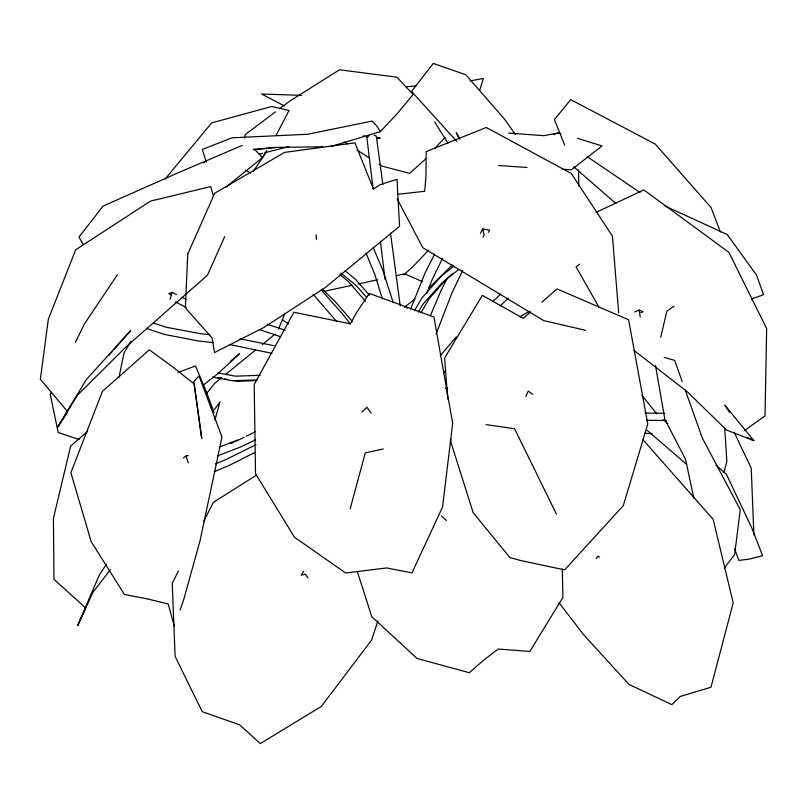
<?xml version="1.0" encoding="UTF-8"?>
<svg xmlns="http://www.w3.org/2000/svg" width="807" height="807" viewBox="0 0 807 807"><rect width="100%" height="100%" fill="white"/><g stroke="black" fill="none" stroke-linecap="round" stroke-linejoin="round"><path stroke-width="1.21" d="M578.569 169.863L578.76 186.014M118.932 377.484L124.026 353.012L130.855 341.3M660.751 337.255L666.854 311.149L674.047 306.146M244.41 138.158L245.267 134.577L275.449 111.86M723.97 472.448L726.865 461.503L724.676 427.71M350.157 508.824L365.289 452.868L383.315 448.964M214.955 419.811L219.978 401.926L214.521 409.381M170.075 299.205L172.133 292.346L176.451 294.525M479.691 90.283L483.353 78.521L470.007 80.902M377.888 620.916L371.613 640.032L321.337 706.397L260.308 743.6L239.74 724.888L202.264 711.693L175.119 656.404L172.244 583.219L178.529 570.862M410.602 309.131L425.138 272.776L434.691 254.084M180.122 609.89L183.431 600.61L200.065 540.64L221.996 437.031L199.026 375.981L193.741 381.65L201.76 438.736L194.275 384.011L172.587 366.802L149.295 349.845L102.428 391.365L70.885 472.7L91.171 541.598L124.399 594.436L147.691 598.986L168.159 603.959L174.332 626.131M436.073 334.007L452.071 292.689L462.572 270.759M426.873 293.112L432.713 278.264L442.619 258.321M278.405 329.165L285.113 313.237M430.464 315.476L440.955 290.732L447.572 277.618M87.67 431.291L70.643 446.079L53.423 518.397L53.978 579.325L85.734 608.044L77.724 625.354L99.463 574.695L106.433 564.315M525.821 396.57L528.182 391.102L532.822 394.361M224.659 236.713L207.419 275.248L125.902 346.99L77.371 395.299L57.499 427.327L67.778 411.883L40.35 379.27L48.359 319.168L75.646 249.847L150.475 201.125L210.819 186.568L213.341 195.96M77.724 625.354L92.825 592.489L110.367 569.671M51.386 392.333L50.296 394.603L58.185 432.532L79.237 439.553M75.384 342.511L84.11 324.394L117.459 274.673M203.667 521.453L213.381 502.358L256.707 475.02M276.317 134.91L289.067 110.478L271.808 106.474L211.656 122.916L165.001 179.204M488.376 232.325L489.536 230.177L482.818 228.956L480.468 233.284M482.969 237.258L484.16 235.079L482.818 228.956M421.234 312.39L429.274 298.489L448.309 277.154L453.12 273.291M414.485 310.705L422 297.773L441.207 276.287L453.816 266.149M418.298 312.047L422.747 304.441L442.135 282.783L458.769 269.407M57.499 427.327L86.278 379.653L130.613 330.618L114.16 349.401M225.506 187.527L262.406 157.637L266.835 150.405M303.785 571.275L301.162 575.24L305.369 574.191L308.032 577.862M253.156 171.538L266.128 152.251M443.507 373.187L445.585 370.131M596.161 558.605L598.078 556.084L599.48 557.112M724.192 568.229L734.622 554.53L740.281 509.762L702.312 437.999L685.153 389.801M206.189 393.967L214.733 383.295L221.542 377.747M440.289 355.705L456.318 336.862M434.741 148.488L444.95 137.533M109.227 355.04L112.516 351.287M452.102 265.13L428.356 288.735M331.384 146.349L380.289 131.652L397.014 113.898L413.113 94.459L396.873 77.179L339.505 69.775L289.531 101.258L279.474 108.824M428.618 250.15L414.001 265.553L403.934 274.794M500.108 306.004L508.218 298.237M361.788 412.135L366.953 407.242L371.18 413.204M492.633 301.687L500.794 294.01M425.703 158.908L409.724 173.344L382.387 166.252L379.209 164.214M541.961 302.111L557.012 288.906L628.603 319.794L647.769 424.028L623.276 505.666L564.638 569.883L520.686 560.532L509.863 557.536L473.144 512.637L451.002 442.498L450.72 438.776M530.673 311.895L523.138 318.311L482.374 295.352L444.617 358.036L447.714 399.021M230.731 361.011L239.447 353.779L217.708 373.903L202.981 385.332M225.425 374.579L255.577 350.016M262.386 344.468L275.026 334.169M404.246 307.346L414.859 299.155M579.567 264.192L576.047 266.865L599.066 307.366M183.461 457.882L185.933 456.036L188.374 455.521M744.427 430.635L765.026 415.877L766.65 328.58L728.953 252.409L643.835 189.897L596.181 212.352M203.213 162.933L206.421 160.986M519.748 316.748L529.463 311.371M368.87 135.778L366.802 136.857L373.116 189.02M254.851 452.445L229.249 465.397L214.259 471.651M236.179 441.177L244.087 437.303M246.357 436.194L255.395 431.775M255.486 439.876L240.153 447.169L217.305 455.925M242.15 145.442L179.578 172.163L103.064 206.108L78.955 237.046L83.242 244.43M634.494 312.006L639.063 310.059L643.139 311.734L640.859 312.692M215.499 463.944L227.019 459.082L255.98 444.627M172.133 292.346L168.774 293.728L170.933 294.807M230.52 443.628L233.909 442.286M219.312 447.128L237.5 440.047M177.833 372.622L195.476 365.954L205.987 390.78L214.067 412.498M751.408 299.104L763.543 294.666L756.482 275.036L727.248 234.565L665.109 206.037M445.474 388.57L447.693 387.774M553.854 134.315L558.474 132.943L560.855 133.609M259.037 154.187L262.608 153.28M264.989 152.674L288.775 146.602M352.003 285.315L322.689 291.64M358.126 283.983L377.737 279.716M396.116 275.712L404.69 273.845L422.565 281.673M558.474 132.943L543.797 135.657L508.491 133.074M254.175 149.537L275.086 147.338M253.126 149.739L276.801 147.399L322.739 146.803M405.951 86.773L415.827 86.006M397.326 194.326L424.694 191.289L425.925 176.551L426.197 151.575L486.268 127.506L571.265 173.455L612.442 236.148L618.656 312.864M257.09 379.885L232.507 380.773L212.412 377.091M260.318 375.305L235.604 376.183L217.779 372.925M256.576 380.601L237.934 381.257L234.343 380.601M376.98 138.259L380.248 138.168L377.787 137.664M646.498 420.255L666.34 420.497M645.025 412.992L664.807 413.315M301.485 95.367L261.609 94.005L284.548 106.01M644.924 433.319L652.137 433.591M526.991 167.453L498.696 165.546M562.802 169.319L571.447 169.773L602.022 145.946L577.459 138.3M209.739 334.693L200.096 333.624L166.04 327.208L153.33 322.941M213.119 342.652L198.098 340.917L164.103 334.37L146.803 328.479M485.985 424.633L514.584 428.709L556.376 514.029M217.608 377.555L222.389 378.422M224.78 378.856L227.171 379.29M239.961 338.809L274.067 345.689M229.38 344.518L271.929 353.284M585.579 330.325L543.676 320.591L422.797 247.688L397.215 198.936M363.301 135.818L367.962 137.089M664.171 357.36L674.682 360.416L682.218 381.58M267.208 324.273L285.053 330.184M259.299 329.579L280.735 336.761M729.528 412.347L724.757 405.084L753.869 440.642L726.603 430.081L687.271 391.738L633.989 350.379M374.135 135.142L376.294 136.101L382.881 184.521M747.928 437.666L753.869 440.642M181.847 297.258L186.165 299.437M175.482 301.959L186.286 307.467M245.288 170.075L250.705 172.991M344.216 141.861L347.393 143.898M356.936 149.991L369.667 158.122M282.238 319.784L288.513 323.93M587.203 156.649L639.981 192.459M340.816 273.048L356.19 285.507L366.56 297.299M344.993 270.738L355.453 279.242L369.455 295.271M339.868 274.572L348.331 281.482L365.4 301.162M663.233 419.751L667.944 423.806M716.001 465.225L726.361 474.163L751.67 527.667L762.605 555.69L749.33 559.12L738.909 560.391L734.602 548.76M647.184 430.353L686.707 464.489M573.777 166.807L615.852 203.445M441.51 516.026L446.402 520.505M254.235 148.821L262.406 157.637M322.084 289.128L334.744 301.122L352.629 321.69M456.732 141.356L411.57 91.433L433.309 63.4L465.831 74.799L504.546 119.174L515.431 134.567M405.649 306.478L407.323 308.304M321.115 289.884L341.805 313.096L350.309 323.92M642.856 439.593L713.146 519.335L733.21 602.859L710.987 687.211L680.24 696.461L671.858 704.642L628.935 684.397L583.602 634.675L559.039 602.748M313.207 294.323L336.69 321.61M641.868 395.228L656.797 413.89M434.64 121.857L447.855 143.081M380.289 131.652L376.768 125.882L372.198 121.06L307.497 134.275L232.063 137.805L202.315 149.426L206.35 162.257M459.203 138.068L456.197 132.661L459.798 139.167M734.108 432.179L751.226 468.151L753.889 534.88M373.197 247.487L382.891 270.486L393.18 302.514M366.025 253.005L375.003 274.985L382.347 298.802M564.648 145.109L554.419 119.537L570.741 99.675L655.234 144.06L711.078 207.591L720.429 232.043M185.933 456.036L188.324 462.946M357.249 571.326L371.795 616.709L417.037 658.472L469.271 672.725L483.564 660.257L498.252 649.04L529.836 651.451L562.923 597.432L562.297 568.854M693.849 498.252L685.506 459.193L664.867 419.408L655.455 365.4M639.063 310.059L640.254 317.01M390.507 233.102L400.222 305.853M380.39 241.253L385.03 279.303M316.193 234.706L316.394 239.518M187.759 254.023L185.358 307.84L212.09 338.002L214.581 352.538L263.849 327.501L325.231 287.585L399.556 226.263L397.004 179.346L380.41 184.541L373.449 189.03L354.949 142.839L284.488 152.402L214.702 193.256L187.759 254.023M452.656 423.171L442.569 507.008L411.953 572.909L386.765 567.946L345.628 572.99L294.505 537.24L255.516 473.719L254.205 384.485L293.95 312.218L350.45 323.879L355.978 313.57L369.273 293.425L433.934 317.03L452.656 423.171"/></g></svg>
